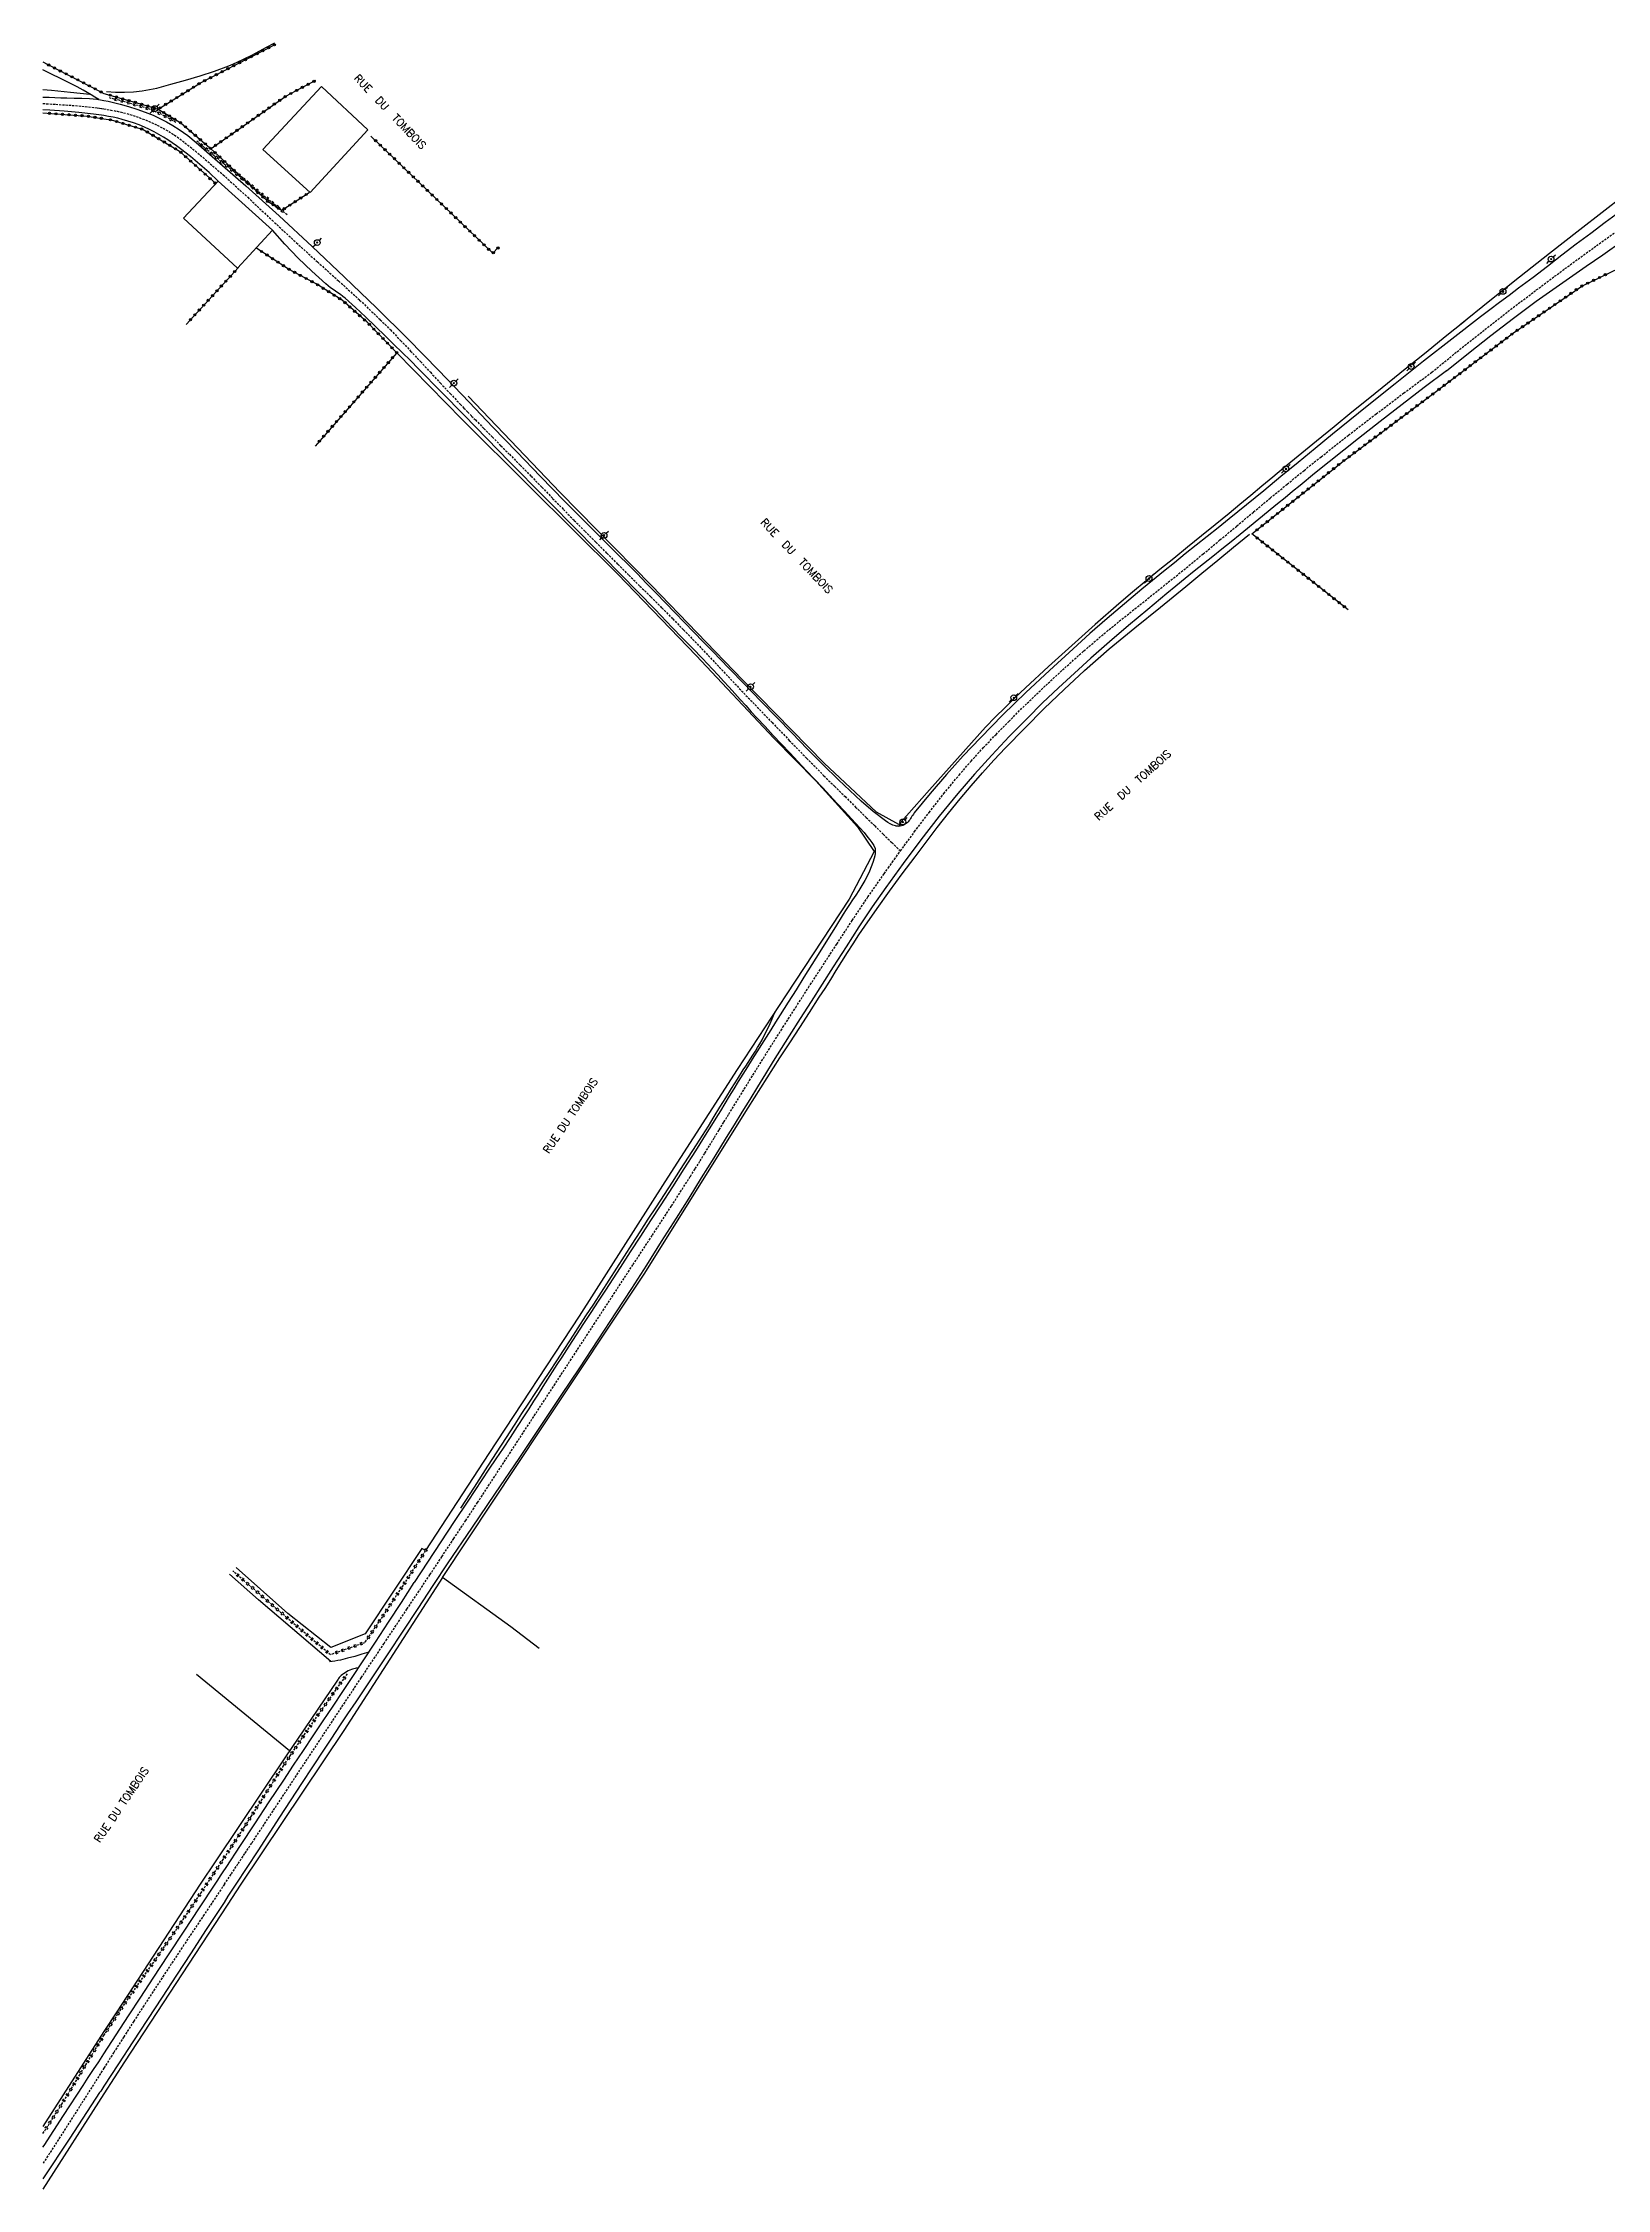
# Model space of a CAD drawing. Header units: millimetres. Extents: x 139000 to 140000, y 142998 to 144000.
# Drawn here: x 139000 to 139359.1, y 143101 to 143593.9 of the extents above; entities that cross this region are included whole.
import ezdxf
from ezdxf.enums import TextEntityAlignment as Align

# ---------------------------------------------------------------- set-up
doc = ezdxf.new("R2010")
doc.units = ezdxf.units.MM
doc.linetypes.add('DASHED', pattern=[0.75, 0.5, -0.25])
doc.layers.get('0').update_dxf_attribs({"linetype": 'CONTINUOUS'})
for name, color, linetype in [('W0001', 6, 'DASHED'), ('W0008', 7, 'CONTINUOUS'), ('W0071', 7, 'CONTINUOUS'), ('W0104', 1, 'CONTINUOUS'), ('W0211', 2, 'CONTINUOUS'), ('W0220', 5, 'DASHED'), ('W0322', 7, 'CONTINUOUS'), ('W0323', 7, 'CONTINUOUS'), ('W0330', 7, 'CONTINUOUS'), ('W0473', 7, 'CONTINUOUS'), ('W0989', 7, 'CONTINUOUS')]:
    doc.layers.add(name, color=color, linetype=linetype)
doc.styles.get("Standard").update_dxf_attribs({"font": 'romans.shx', "width": 0.85})

# ---------------------------------------------------------------- blocks, each defined once
blk = doc.blocks.new('T473')
for p, q in [((-0.166667, 0.166667), (0.166667, -0.166667)), ((-0.166667, -0.166667), (0.166667, 0.166667)), ((0.500001, 0.500001), (1.000002, 1.000002)), ((-1.000002, -1.000002), (-0.500001, -0.500001))]:
    blk.add_line(p, q)
blk.add_ellipse((0, 0), major_axis=(0.471405, 0.471405), ratio=1, start_param=5.4977871438, end_param=11.780972451)
blk = doc.blocks.new('t323o')
at = {"color": 0, "linetype": 'Continuous'}
for radius in [0.25, 0.15]:
    blk.add_circle((0, 0), radius, dxfattribs=at)
blk = doc.blocks.new('t220o')
at = {"color": 0, "linetype": 'Continuous'}
for p, q in [((-0.25, 0.25), (0.25, 0.25)), ((-0.25, -0.25), (0.25, -0.25))]:
    blk.add_line(p, q, dxfattribs=at)
blk = doc.blocks.new('t322o')
at = {"color": 0, "linetype": 'Continuous'}
for radius in [0.25, 0.15]:
    blk.add_circle((0, 0), radius, dxfattribs=at)

msp = doc.modelspace()

# ---------------------------------------------------------------- linework, layer by layer
at = {"layer": 'W0001'}
for points in [[(139000, 143580), (139000.81, 143579.96), (139002.96, 143579.82), (139005.21, 143579.67), (139007.46, 143579.52), (139009.71, 143579.33), (139011.95, 143579.06), (139012.46, 143578.99), (139012.98, 143578.91), (139013.49, 143578.84), (139014, 143578.76)], [(139014, 143578.76), (139015.51, 143578.51), (139017.02, 143578.23), (139018.51, 143577.89), (139019.99, 143577.48), (139022.12, 143576.77), (139024.22, 143575.96), (139026.26, 143575.03), (139028.25, 143573.97), (139030.18, 143572.77), (139032.02, 143571.45), (139033.79, 143570.04), (139035.55, 143568.62), (139041.37, 143563.64), (139047.02, 143558.46), (139052.6, 143553.21), (139058.21, 143548), (139063.04, 143543.62), (139067.9, 143539.26), (139072.72, 143534.86), (139077.44, 143530.35), (139079.8, 143527.99), (139082.13, 143525.59), (139084.42, 143523.16), (139086.7, 143520.72), (139088.97, 143518.27), (139091.24, 143515.82), (139093.52, 143513.38), (139095.82, 143510.95), (139096.68, 143510.05), (139097.55, 143509.14), (139098.43, 143508.23), (139099.3, 143507.33), (139101.26, 143505.36), (139103.21, 143503.39), (139105.16, 143501.41), (139107.11, 143499.43), (139109.6, 143496.91), (139112.08, 143494.38), (139114.55, 143491.85), (139117.03, 143489.32), (139119.51, 143486.79), (139121.99, 143484.26), (139124.47, 143481.74), (139126.96, 143479.22), (139129.48, 143476.7), (139132, 143474.18), (139134.53, 143471.68), (139137.06, 143469.17), (139139.59, 143466.67), (139142.11, 143464.16), (139144.62, 143461.63), (139147.11, 143459.09), (139149.18, 143456.97), (139151.23, 143454.83), (139153.27, 143452.68), (139155.31, 143450.53), (139157.35, 143448.37), (139159.38, 143446.22), (139161.43, 143444.07), (139163.48, 143441.93), (139167.42, 143437.83), (139171.38, 143433.73), (139175.35, 143429.65), (139179.34, 143425.6), (139181.75, 143423.19), (139184.18, 143420.8), (139186.61, 143418.42), (139189.04, 143416.03), (139191, 143414.1), (139192.96, 143412.18), (139194.93, 143410.25), (139196.9, 143408.33)], [(139196.9, 143408.33), (139200.16, 143412.77), (139203.48, 143417.17), (139206.87, 143421.51), (139210.37, 143425.77), (139213.11, 143428.95), (139215.94, 143432.06), (139218.84, 143435.1), (139221.78, 143438.1), (139225.98, 143442.26), (139230.26, 143446.35), (139234.61, 143450.36), (139239.03, 143454.3), (139241.9, 143456.76), (139244.81, 143459.19), (139247.75, 143461.57), (139250.71, 143463.94), (139253.67, 143466.29), (139256.64, 143468.64), (139259.6, 143471), (139262.54, 143473.38), (139266.41, 143476.56), (139270.27, 143479.76), (139274.12, 143482.97), (139277.97, 143486.19), (139281.82, 143489.39), (139285.69, 143492.58), (139289.58, 143495.74), (139293.49, 143498.88), (139299.78, 143503.82), (139306.12, 143508.7), (139312.5, 143513.52), (139318.92, 143518.29), (139324.69, 143523), (139330.51, 143527.64), (139336.38, 143532.22), (139342.3, 143536.73), (139349.48, 143542.08), (139356.71, 143547.36), (139364.01, 143552.54)], [(139041.67, 143171), (139043.26, 143173.38), (139044.85, 143175.76), (139046.43, 143178.15), (139048.01, 143180.53), (139050.49, 143184.28), (139052.97, 143188.03), (139055.45, 143191.78), (139057.92, 143195.53), (139060.4, 143199.28), (139062.88, 143203.02), (139065.35, 143206.77), (139067.84, 143210.52), (139073.08, 143218.42), (139078.34, 143226.31), (139083.59, 143234.2), (139088.86, 143242.09), (139091.6, 143246.23), (139094.34, 143250.38), (139097.07, 143254.52), (139099.8, 143258.67), (139103.06, 143263.65), (139106.31, 143268.63), (139109.56, 143273.61), (139112.82, 143278.6), (139117.39, 143285.59), (139121.96, 143292.59), (139126.53, 143299.59), (139131.1, 143306.59), (139135.51, 143313.33), (139139.93, 143320.06), (139144.33, 143326.8), (139148.67, 143333.59), (139149.79, 143335.36), (139150.9, 143337.15), (139152, 143338.93), (139153.1, 143340.72), (139154.19, 143342.52), (139155.29, 143344.31), (139156.38, 143346.1), (139157.49, 143347.89), (139159.86, 143351.73), (139162.24, 143355.58), (139164.62, 143359.42), (139167.02, 143363.25), (139169.93, 143367.83), (139172.85, 143372.41), (139175.78, 143376.97), (139178.74, 143381.52), (139182.29, 143386.95), (139185.83, 143392.38), (139189.44, 143397.77), (139193.14, 143403.09), (139194.08, 143404.4), (139195.02, 143405.71), (139195.96, 143407.02), (139196.9, 143408.33)], [(139041.67, 143171), (139037.02, 143164.04), (139032.37, 143157.07), (139027.75, 143150.1), (139023.16, 143143.09), (139020.85, 143139.53), (139018.56, 143135.95), (139016.27, 143132.36), (139014, 143128.77)], [(139014, 143128.77), (139011.2, 143124.34), (139008.4, 143119.92), (139005.58, 143115.5), (139002.75, 143111.1), (139000, 143106.87)]]:
    msp.add_lwpolyline(points, dxfattribs=at)
at = {"layer": 'W0008'}
for points in [[(139322.28, 143518.61), (139327.35, 143522.7), (139332.48, 143526.73), (139337.67, 143530.7), (139342.89, 143534.6), (139346.67, 143537.32), (139350.49, 143539.98), (139354.33, 143542.61), (139358.17, 143545.26), (139362.7, 143548.43), (139367.22, 143551.61), (139371.77, 143554.76), (139376.37, 143557.83), (139380.97, 143560.76), (139385.61, 143563.63), (139390.29, 143566.43), (139395.01, 143569.17), (139401.63, 143572.91), (139408.3, 143576.57), (139415.01, 143580.14), (139421.77, 143583.62)], [(139408.43, 143584.34), (139402.61, 143580.9), (139396.8, 143577.42), (139391.03, 143573.9), (139385.28, 143570.33), (139380.28, 143567.2), (139375.3, 143564.05), (139370.36, 143560.84), (139365.48, 143557.53), (139362.08, 143555.13), (139358.72, 143552.67), (139355.39, 143550.18), (139352.07, 143547.67), (139348.77, 143545.14), (139345.47, 143542.6), (139342.16, 143540.08), (139338.84, 143537.58), (139336.64, 143535.93), (139334.45, 143534.29), (139332.25, 143532.64), (139330.05, 143531)], [(139000, 143581.49), (139000.05, 143581.48), (139001.4, 143581.44), (139002.75, 143581.39), (139004.1, 143581.34), (139005.45, 143581.28), (139007.18, 143581.23), (139008.92, 143581.21), (139010.66, 143581.14), (139012.39, 143580.98), (139012.79, 143580.93), (139013.2, 143580.87), (139013.6, 143580.8), (139014, 143580.73)], [(139014, 143577.23), (139013.41, 143577.32), (139012.81, 143577.41), (139012.21, 143577.5), (139011.62, 143577.58), (139008.27, 143577.97), (139004.91, 143578.27), (139001.55, 143578.5), (139000, 143578.59)], [(139014, 143580.73), (139014.95, 143580.54), (139015.89, 143580.32), (139016.83, 143580.08), (139017.77, 143579.83), (139019.68, 143579.29), (139021.58, 143578.7), (139023.47, 143578.05), (139025.32, 143577.3), (139026.86, 143576.59), (139028.37, 143575.81), (139029.85, 143574.97), (139031.28, 143574.05), (139033.27, 143572.62), (139035.18, 143571.08), (139037.04, 143569.48), (139038.88, 143567.87), (139046.62, 143561.09), (139054.26, 143554.19), (139061.81, 143547.2), (139069.27, 143540.12), (139076.56, 143533.06), (139083.75, 143525.93), (139090.87, 143518.71), (139097.9, 143511.4)], [(139040.22, 143562.2), (139038.16, 143564.14), (139036.03, 143566.03), (139033.85, 143567.85), (139031.62, 143569.6), (139030.66, 143570.31), (139029.67, 143570.99), (139028.67, 143571.65), (139027.65, 143572.27), (139026.6, 143572.89), (139025.54, 143573.48), (139024.45, 143574.04), (139023.35, 143574.56), (139022.09, 143575.08), (139020.81, 143575.55), (139019.52, 143575.97), (139018.21, 143576.35), (139017.17, 143576.61), (139016.12, 143576.84), (139015.06, 143577.04), (139014, 143577.23)], [(139086.27, 143519.09), (139084.37, 143520.96), (139082.46, 143522.83), (139080.55, 143524.69), (139078.63, 143526.54), (139076.36, 143528.76), (139074.09, 143530.99), (139071.78, 143533.18), (139069.4, 143535.28), (139068.86, 143535.71), (139068.31, 143536.12), (139067.74, 143536.52), (139067.18, 143536.91), (139066.61, 143537.3), (139066.05, 143537.7), (139065.5, 143538.12), (139064.97, 143538.56), (139061.72, 143541.48), (139058.59, 143544.52), (139055.57, 143547.68), (139052.68, 143550.95)], [(139330.05, 143531), (139323.52, 143525.91), (139317.01, 143520.79), (139310.52, 143515.65), (139304.05, 143510.48), (139300.07, 143507.27), (139296.11, 143504.04), (139292.15, 143500.8), (139288.2, 143497.55), (139284.25, 143494.3), (139280.3, 143491.05), (139276.34, 143487.81), (139272.37, 143484.58), (139269.87, 143482.56), (139267.35, 143480.55), (139264.83, 143478.54), (139262.31, 143476.54), (139259.79, 143474.53), (139257.28, 143472.52), (139254.79, 143470.48), (139252.3, 143468.43), (139248.31, 143465.08), (139244.34, 143461.7), (139240.41, 143458.27), (139236.52, 143454.79), (139231.09, 143449.79), (139225.72, 143444.74), (139220.42, 143439.6), (139215.25, 143434.33), (139211.31, 143430.14), (139207.45, 143425.88), (139203.69, 143421.53), (139200.07, 143417.06), (139199.88, 143416.81), (139199.71, 143416.55), (139199.55, 143416.29), (139199.38, 143416.02), (139199.22, 143415.76), (139199.04, 143415.5), (139198.85, 143415.25), (139198.65, 143415.02), (139198.45, 143414.81), (139198.24, 143414.62), (139198.01, 143414.45), (139197.76, 143414.31), (139197.46, 143414.19), (139197.15, 143414.1), (139196.83, 143414.04), (139196.5, 143414.01), (139196.32, 143414), (139196.13, 143414), (139195.94, 143414.03), (139195.76, 143414.07), (139195.15, 143414.28), (139194.57, 143414.56), (139194.02, 143414.89), (139193.48, 143415.23), (139190.6, 143417.38), (139187.88, 143419.74), (139185.27, 143422.19), (139182.67, 143424.65), (139179.05, 143428.16), (139175.51, 143431.76), (139172.02, 143435.39), (139168.5, 143439), (139164.82, 143442.77), (139161.14, 143446.55), (139157.46, 143450.33), (139153.79, 143454.11), (139151.61, 143456.34), (139149.45, 143458.59), (139147.28, 143460.83), (139145.12, 143463.07), (139142.95, 143465.32), (139140.78, 143467.56), (139138.6, 143469.79), (139136.42, 143472.02), (139134.35, 143474.11), (139132.27, 143476.19), (139130.18, 143478.27), (139128.09, 143480.34), (139126.01, 143482.42), (139123.92, 143484.5), (139121.84, 143486.58), (139119.78, 143488.68), (139114.27, 143494.32), (139108.79, 143499.99), (139103.33, 143505.69), (139097.9, 143511.4)], [(139086.27, 143519.09), (139091.48, 143513.73), (139096.69, 143508.39), (139101.92, 143503.05), (139107.15, 143497.71), (139109.83, 143494.99), (139112.52, 143492.27), (139115.21, 143489.55), (139117.9, 143486.83), (139120.59, 143484.11), (139123.28, 143481.39), (139125.97, 143478.67), (139128.65, 143475.94), (139132.62, 143471.89), (139136.58, 143467.83), (139140.54, 143463.76), (139144.49, 143459.69), (139146.81, 143457.3), (139149.13, 143454.92), (139151.44, 143452.52), (139153.73, 143450.11), (139155.02, 143448.72), (139156.3, 143447.33), (139157.57, 143445.93), (139158.84, 143444.52), (139160.11, 143443.12), (139161.37, 143441.71), (139162.65, 143440.31), (139163.93, 143438.92), (139165.81, 143436.9), (139167.69, 143434.88), (139169.58, 143432.86), (139171.48, 143430.85), (139173.37, 143428.84), (139175.27, 143426.83), (139177.16, 143424.82), (139179.05, 143422.81), (139180.71, 143421.03), (139182.38, 143419.26), (139184.04, 143417.48), (139185.68, 143415.69), (139186.64, 143414.65), (139187.6, 143413.61), (139188.54, 143412.54), (139189.42, 143411.43), (139189.89, 143410.85), (139190.36, 143410.26), (139190.79, 143409.61), (139191.06, 143408.88), (139191.13, 143408.33), (139191.09, 143407.77), (139190.99, 143407.24), (139190.86, 143406.71), (139190.58, 143405.67), (139190.21, 143404.65), (139189.79, 143403.66), (139189.32, 143402.69), (139188.71, 143401.53), (139188.05, 143400.39), (139187.36, 143399.28), (139186.65, 143398.18), (139185.92, 143397.09), (139185.19, 143396.01), (139184.47, 143394.91), (139183.77, 143393.81), (139181.96, 143390.92), (139180.15, 143388.03), (139178.35, 143385.13), (139176.54, 143382.24), (139174.73, 143379.35), (139172.92, 143376.46), (139171.11, 143373.57), (139169.3, 143370.68), (139168.23, 143368.97), (139167.15, 143367.27), (139166.07, 143365.57), (139164.99, 143363.87), (139163.91, 143362.17), (139162.83, 143360.47), (139161.76, 143358.76), (139160.69, 143357.06), (139159.66, 143355.38), (139158.63, 143353.71), (139157.6, 143352.03), (139156.58, 143350.35), (139155.56, 143348.67), (139154.53, 143346.99), (139153.5, 143345.31), (139152.46, 143343.64), (139149.83, 143339.48), (139147.18, 143335.33), (139144.52, 143331.19), (139141.85, 143327.05), (139139.53, 143323.44), (139137.2, 143319.83), (139134.87, 143316.23), (139132.54, 143312.63), (139130.86, 143310.05), (139129.18, 143307.48), (139127.5, 143304.9), (139125.82, 143302.33), (139124.14, 143299.76), (139122.46, 143297.19), (139120.78, 143294.61), (139119.11, 143292.03), (139118.03, 143290.35), (139116.95, 143288.67), (139115.87, 143286.98), (139114.8, 143285.29), (139113.72, 143283.6), (139112.64, 143281.92), (139111.56, 143280.23), (139110.47, 143278.55), (139108.87, 143276.1), (139107.26, 143273.64), (139105.64, 143271.19), (139104.02, 143268.74), (139102.39, 143266.3), (139100.77, 143263.85), (139099.15, 143261.4), (139097.53, 143258.95), (139094.46, 143254.29), (139091.39, 143249.62), (139088.32, 143244.95), (139085.26, 143240.28)], [(139322.28, 143518.61), (139317.19, 143514.76), (139312.13, 143510.88), (139307.08, 143506.97), (139302.06, 143503.04), (139298.69, 143500.38), (139295.33, 143497.69), (139291.99, 143494.99), (139288.65, 143492.29), (139286.92, 143490.88), (139285.2, 143489.47), (139283.49, 143488.06), (139281.77, 143486.65), (139280.06, 143485.23), (139278.34, 143483.82), (139276.62, 143482.41), (139274.9, 143481), (139272.8, 143479.31), (139270.7, 143477.62), (139268.59, 143475.94), (139266.47, 143474.26), (139264.36, 143472.57), (139262.26, 143470.88), (139260.16, 143469.18), (139258.08, 143467.47), (139253.67, 143463.8), (139249.28, 143460.11), (139244.93, 143456.37), (139240.63, 143452.58), (139236.9, 143449.2), (139233.2, 143445.79), (139229.55, 143442.32), (139225.97, 143438.78), (139221.88, 143434.59), (139217.85, 143430.33), (139213.91, 143425.99), (139210.08, 143421.56), (139205.77, 143416.29), (139201.59, 143410.92), (139197.51, 143405.47), (139193.52, 143399.96), (139190.4, 143395.46), (139187.38, 143390.89), (139184.4, 143386.29), (139181.43, 143381.69), (139178.89, 143377.75), (139176.36, 143373.79), (139173.85, 143369.82), (139171.35, 143365.85), (139169.53, 143362.94), (139167.71, 143360.03), (139165.91, 143357.11), (139164.1, 143354.19), (139162.3, 143351.27), (139160.5, 143348.35), (139158.7, 143345.43), (139156.89, 143342.52), (139154.02, 143337.88), (139151.16, 143333.24), (139148.29, 143328.6), (139145.39, 143323.98), (139141.99, 143318.59), (139138.57, 143313.21), (139135.12, 143307.84), (139131.65, 143302.48), (139127.44, 143296.05), (139123.19, 143289.64), (139118.92, 143283.24), (139114.64, 143276.85), (139109.25, 143268.82), (139103.84, 143260.81), (139098.41, 143252.81), (139092.96, 143244.82)], [(139092.96, 143244.82), (139089.53, 143239.59), (139086.1, 143234.35), (139082.65, 143229.13), (139079.2, 143223.91), (139077.36, 143221.14), (139075.51, 143218.38), (139073.67, 143215.62), (139071.81, 143212.86), (139069.96, 143210.11), (139068.12, 143207.35), (139066.27, 143204.58), (139064.44, 143201.82), (139059.38, 143194.13), (139054.34, 143186.42), (139049.32, 143178.71), (139044.3, 143171)], [(139039.51, 143171), (139040.15, 143171.96), (139040.78, 143172.92), (139041.41, 143173.88), (139042.04, 143174.84), (139045.35, 143179.87), (139048.66, 143184.89), (139051.97, 143189.91), (139055.29, 143194.93), (139057.55, 143198.33), (139059.81, 143201.72), (139062.08, 143205.11), (139064.35, 143208.5), (139066.62, 143211.89), (139068.89, 143215.28), (139071.14, 143218.68), (139073.39, 143222.08), (139076.38, 143226.62), (139079.35, 143231.16), (139082.31, 143235.72), (139085.26, 143240.28)], [(139044.3, 143171), (139043.39, 143169.61), (139042.49, 143168.23), (139041.58, 143166.84), (139040.68, 143165.45), (139037.34, 143160.35), (139034.01, 143155.25), (139030.68, 143150.14), (139027.35, 143145.04), (139024.01, 143139.93), (139020.68, 143134.83), (139017.34, 143129.73), (139014, 143124.63)], [(139014, 143132.07), (139016.83, 143136.41), (139019.65, 143140.74), (139022.48, 143145.07), (139025.32, 143149.4), (139028.86, 143154.8), (139032.41, 143160.2), (139035.96, 143165.6), (139039.51, 143171)], [(139000, 143110.6), (139000.27, 143111.01), (139004.75, 143117.89), (139009.23, 143124.76), (139010.42, 143126.59), (139011.62, 143128.42), (139012.81, 143130.24), (139014, 143132.07)], [(139014, 143124.63), (139013.76, 143124.26), (139013.51, 143123.89), (139013.27, 143123.51), (139013.02, 143123.14), (139006.16, 143112.69), (139000, 143103.32)]]:
    msp.add_lwpolyline(points, dxfattribs=at)
at = {"layer": 'W0071'}
for points in [[(139012.8, 143580.91), (139011.93, 143581.47), (139011.05, 143582.01), (139010.15, 143582.54), (139009.25, 143583.05), (139007.88, 143583.8), (139006.49, 143584.52), (139005.1, 143585.22), (139003.7, 143585.92), (139002.3, 143586.6), (139000.9, 143587.3), (139000, 143587.75)], [(139074.86, 143224.33), (139073.24, 143223.81), (139071.61, 143223.33), (139069.96, 143222.9), (139068.3, 143222.5), (139067.68, 143222.37), (139067.05, 143222.26), (139066.43, 143222.16), (139065.79, 143222.08)], [(139072.45, 143220.65), (139072.33, 143220.65), (139072.2, 143220.65), (139072.07, 143220.64), (139071.95, 143220.63), (139071.66, 143220.58), (139071.39, 143220.51), (139071.11, 143220.43), (139070.85, 143220.34), (139070.46, 143220.17), (139070.09, 143219.98), (139069.72, 143219.77), (139069.36, 143219.55), (139069.05, 143219.35), (139068.75, 143219.14), (139068.45, 143218.91), (139068.18, 143218.66), (139068.02, 143218.48), (139067.88, 143218.29), (139067.76, 143218.09), (139067.65, 143217.88)]]:
    msp.add_lwpolyline(points, dxfattribs=at)
at = {"layer": 'W0104'}
msp.add_lwpolyline([(139050.49, 143569.41), (139061.35, 143559.56), (139074.6, 143573.93), (139064, 143583.93)], close=True, dxfattribs=at)
for points in [[(139040.22, 143562.2), (139032.31, 143553.68), (139044.67, 143542.16), (139052.68, 143550.95)], [(139052.68, 143550.95), (139040.22, 143562.2)]]:
    msp.add_lwpolyline(points, dxfattribs=at)
at = {"layer": 'W0211'}
for points in [[(139014.63, 143582.76), (139016.67, 143582.64), (139018.72, 143582.63), (139020.77, 143582.72), (139022.81, 143582.92), (139024.47, 143583.19), (139026.12, 143583.56), (139027.75, 143583.99), (139029.38, 143584.43), (139032.73, 143585.36), (139036.08, 143586.33), (139039.4, 143587.4), (139042.66, 143588.63), (139044.45, 143589.4), (139046.21, 143590.23), (139047.94, 143591.11), (139049.66, 143592.02), (139051.37, 143592.95), (139053.07, 143593.88), (139053.16, 143593.92)], [(139000, 143583.21), (139001.93, 143583.05), (139006.35, 143582.63), (139010.77, 143582.17)], [(139363.15, 143558.96), (139357.99, 143554.98), (139352.86, 143550.99), (139345.95, 143545.59), (139339.07, 143540.15), (139332.23, 143534.67), (139325.42, 143529.15)], [(139326.39, 143529.94), (139321.98, 143526.39), (139317.58, 143522.84), (139313.17, 143519.29), (139308.77, 143515.73), (139304.68, 143512.41), (139300.58, 143509.1), (139296.5, 143505.78), (139292.42, 143502.45), (139289.9, 143500.38), (139287.39, 143498.31), (139284.88, 143496.24), (139282.38, 143494.16), (139279.87, 143492.08), (139277.37, 143490.01), (139274.86, 143487.93), (139272.35, 143485.86), (139269.19, 143483.27), (139266.01, 143480.69), (139262.83, 143478.12), (139259.66, 143475.54), (139256.48, 143472.96), (139253.32, 143470.36), (139250.18, 143467.74), (139247.07, 143465.09), (139241.62, 143460.35), (139236.22, 143455.55), (139230.88, 143450.68), (139225.59, 143445.76), (139223.26, 143443.55), (139220.95, 143441.3), (139218.67, 143439.04), (139216.41, 143436.75)], [(139169.22, 143360.83), (139171.5, 143364.29), (139173.76, 143367.76), (139176.02, 143371.24), (139178.27, 143374.71), (139179.58, 143376.76), (139180.88, 143378.81), (139182.16, 143380.87), (139183.45, 143382.93), (139184.74, 143384.98), (139186.05, 143387.03), (139187.38, 143389.06), (139188.73, 143391.08), (139191.54, 143395.12), (139194.4, 143399.11), (139197.32, 143403.07), (139200.26, 143407.01), (139202.8, 143410.37), (139205.36, 143413.72), (139207.96, 143417.04), (139210.62, 143420.3), (139213.16, 143423.3), (139215.74, 143426.25), (139218.37, 143429.15), (139221.05, 143432.01), (139225.45, 143436.57), (139229.92, 143441.05), (139234.48, 143445.45), (139239.13, 143449.75), (139244.84, 143454.73), (139250.69, 143459.55), (139256.59, 143464.3), (139262.46, 143469.09), (139266.1, 143472.1), (139269.74, 143475.1), (139273.38, 143478.11), (139277.02, 143481.11)], [(139095.99, 143257.35), (139099.08, 143262.19), (139102.18, 143267.03), (139105.3, 143271.86), (139108.42, 143276.68), (139110, 143279.1), (139111.59, 143281.52), (139113.18, 143283.94), (139114.78, 143286.36), (139116.38, 143288.77), (139117.97, 143291.19), (139119.56, 143293.61), (139121.14, 143296.04), (139122.92, 143298.78), (139124.69, 143301.52), (139126.46, 143304.27), (139128.22, 143307.02), (139129.99, 143309.77), (139131.75, 143312.53), (139133.52, 143315.27), (139135.29, 143318.02), (139137.14, 143320.88), (139138.99, 143323.73), (139140.85, 143326.58), (139142.7, 143329.43), (139144.56, 143332.28), (139146.41, 143335.13), (139148.25, 143337.99), (139150.08, 143340.86), (139151.44, 143343), (139152.79, 143345.15), (139154.13, 143347.3), (139155.46, 143349.45), (139156.8, 143351.6), (139158.13, 143353.76), (139159.47, 143355.91), (139160.81, 143358.06), (139161.36, 143358.91), (139161.91, 143359.76), (139162.47, 143360.61), (139163.03, 143361.46), (139163.58, 143362.31), (139164.11, 143363.17), (139164.63, 143364.05), (139165.13, 143364.93), (139165.95, 143366.52), (139166.73, 143368.14), (139167.45, 143369.78), (139168.11, 143371.44)]]:
    msp.add_lwpolyline(points, dxfattribs=at)
at = {"layer": 'W0220'}
for points in [[(139030.48, 143575.65), (139029.26, 143576.4), (139028, 143577.11), (139026.72, 143577.75), (139025.41, 143578.33), (139024, 143578.87), (139022.55, 143579.32), (139021.1, 143579.73), (139019.65, 143580.14), (139018.56, 143580.45), (139017.47, 143580.74), (139016.38, 143581.01), (139015.28, 143581.28)], [(139056.07, 143554.45), (139053.56, 143556.47), (139051.04, 143558.5), (139048.53, 143560.52), (139046.02, 143562.55), (139043.78, 143564.36), (139041.53, 143566.17), (139039.29, 143567.99), (139037.07, 143569.83), (139036.61, 143570.23), (139036.15, 143570.62), (139035.7, 143571.02), (139035.24, 143571.43)], [(139088.19, 143248.22), (139086.26, 143245.2), (139084.32, 143242.18), (139082.36, 143239.17), (139080.39, 143236.17), (139078.77, 143233.73), (139077.14, 143231.31), (139075.49, 143228.89), (139073.84, 143226.47)], [(139066, 143223.7), (139056.01, 143232.21), (139046.09, 143240.78), (139043.6, 143242.95)], [(139073.84, 143226.47), (139066, 143223.7)], [(139037.62, 143171), (139039.43, 143173.73), (139041.24, 143176.46), (139043.04, 143179.2), (139044.83, 143181.94), (139046.34, 143184.26), (139047.83, 143186.58), (139049.31, 143188.92), (139050.79, 143191.25), (139052.27, 143193.59), (139053.76, 143195.91), (139055.27, 143198.23), (139056.8, 143200.53), (139060.01, 143205.28), (139063.27, 143210), (139066.58, 143214.68), (139069.93, 143219.33)], [(139014, 143136.27), (139014.42, 143136.92), (139014.83, 143137.57), (139015.25, 143138.22), (139015.68, 143138.87), (139017.68, 143141.9), (139019.71, 143144.9), (139021.77, 143147.89), (139023.85, 143150.87), (139025.93, 143153.84), (139028.01, 143156.81), (139030.07, 143159.79), (139032.12, 143162.79), (139033.5, 143164.84), (139034.88, 143166.89), (139036.25, 143168.94), (139037.62, 143171)], [(139000, 143113.76), (139001.26, 143115.68), (139002.92, 143118.24), (139004.33, 143120.48), (139005.72, 143122.73), (139007.1, 143124.98), (139008.47, 143127.25), (139009.84, 143129.51), (139011.21, 143131.77), (139012.6, 143134.02), (139014, 143136.27)]]:
    msp.add_lwpolyline(points, dxfattribs=at)
at = {"layer": 'W0322'}
for points in [[(139319.35, 143513.45), (139337.67, 143527.32), (139353.35, 143538.09), (139361.96, 143542.22), (139368.01, 143543.4), (139372.46, 143542.59), (139378.31, 143538.1), (139382.09, 143531.26)], [(139277.62, 143481.16), (139298.45, 143497.8), (139319.35, 143513.45)]]:
    msp.add_lwpolyline(points, dxfattribs=at)
at = {"layer": 'W0323'}
for points in [[(139014, 143582.32), (139022.11, 143580.02), (139026.46, 143578.73), (139036.18, 143584.75), (139050.17, 143591.96), (139053.46, 143593.65)], [(139000, 143589.56), (139000.97, 143589.04), (139010.8, 143584), (139013.97, 143582.33), (139014, 143582.32)], [(139038.4, 143569.54), (139055.79, 143581.71), (139062.67, 143585.34)], [(139000, 143577.85), (139010.06, 143577.12), (139014, 143576.5)], [(139026.46, 143578.73), (139031.63, 143575.58), (139038.31, 143569.84), (139051.45, 143557.63), (139054.86, 143555.47), (139061.12, 143559.54)], [(139014, 143576.5), (139015.64, 143576.24), (139022.98, 143574.05), (139031.33, 143569.08), (139039.67, 143561.6)], [(139104.56, 143546.91), (139103.28, 143545.61), (139075.31, 143572.52)], [(139081.27, 143522.75), (139074.46, 143529.75), (139068.67, 143534.84), (139062.74, 143538.58), (139056.42, 143541.98), (139048.92, 143546.83)], [(139032.85, 143529.27), (139044.87, 143542.33)], [(139081.27, 143522.75), (139062.48, 143501.33)], [(139299.68, 143463.74), (139277.62, 143481.16)]]:
    msp.add_lwpolyline(points, dxfattribs=at)
at = {"layer": 'W0330'}
for points in [[(139111.66, 143492.11), (139096.29, 143507.45), (139081.27, 143522.75)], [(139196.49, 143414.38), (139191.38, 143417.27), (139179.41, 143428.51), (139160.7, 143447.58), (139139.7, 143469.28), (139118.73, 143490.67), (139097.67, 143512.77)], [(139111.66, 143492.11), (139131.97, 143471.93), (139149.99, 143453.21), (139167.86, 143434.27), (139177.44, 143424.47), (139187.02, 143413.84), (139190.85, 143408.22)], [(139216.41, 143436.75), (139203.54, 143422.38), (139196.49, 143414.38)], [(139190.85, 143408.22), (139185.09, 143397.28), (139170.63, 143375.3), (139159.43, 143358.17), (139142.8, 143332.35), (139123.16, 143301.48), (139102.36, 143269.95), (139087.81, 143247.64)], [(139113.91, 143225.15), (139107.47, 143230.1), (139091.76, 143241.49), (139114.56, 143275.8), (139138.06, 143311.09), (139161.91, 143349.32), (139169.22, 143360.83)], [(139087.81, 143247.64), (139087.03, 143248.12), (139073.99, 143228.48), (139066.1, 143225.35), (139056.25, 143233.22), (139044.35, 143243.73)], [(139066.13, 143222.14), (139049.47, 143236.3), (139042.87, 143242.2)], [(139091.76, 143241.49), (139069.08, 143206.35), (139045.47, 143171)], [(139056.61, 143201.67), (139035.25, 143219.19)], [(139067.65, 143217.88), (139055.51, 143200.06), (139039.67, 143176.41), (139036.13, 143171)], [(139045.47, 143171), (139042.28, 143166.23), (139018.72, 143130.23), (139014, 143122.85)], [(139036.13, 143171), (139016.93, 143141.72), (139014, 143137.16)], [(139014, 143137.16), (139000, 143115.34)], [(139014, 143122.85), (139000, 143100.98)]]:
    msp.add_lwpolyline(points, dxfattribs=at)

# ---------------------------------------------------------------- block references
at = {"layer": 'W0220'}
for p, rotation in [((139016.74, 143580.92), 165.765917705202), ((139018.19, 143580.55), 165.0532147860221), ((139019.64, 143580.14), 164.3405127655582), ((139021.08, 143579.74), 164.270589223339), ((139022.52, 143579.33), 164.1837515655064), ((139023.96, 143578.88), 162.5151569213237), ((139025.36, 143578.35), 159.2721613103229), ((139026.73, 143577.74), 153.3988300822522), ((139028.07, 143577.07), 150.7817064972037), ((139029.38, 143576.33), 148.1645790907112), ((139036.37, 143570.44), 139.1534838536553), ((139037.51, 143569.47), 140.2685080235586), ((139038.67, 143568.51), 140.2685080235586), ((139039.82, 143567.55), 140.8926686261141), ((139040.99, 143566.61), 140.8926686261141), ((139042.16, 143565.67), 141.1729543730392), ((139043.32, 143564.73), 141.1729543730392), ((139044.49, 143563.78), 141.1093064171349), ((139045.66, 143562.84), 141.1093064171349), ((139046.83, 143561.9), 141.042578180289), ((139047.99, 143560.96), 141.042578180289), ((139049.16, 143560.01), 141.1152726610908), ((139050.33, 143559.07), 141.1152726610908), ((139051.49, 143558.13), 141.1879663640211), ((139052.66, 143557.19), 141.1879663640211), ((139053.83, 143556.25), 141.2606592906931), ((139055, 143555.31), 141.2606592906931), ((139087.89, 143247.75), 237.4898151025045), ((139084.65, 143242.7), 237.215276842157), ((139085.46, 143243.96), 237.215276842157), ((139086.28, 143245.22), 237.4898151025045), ((139087.08, 143246.49), 237.4898151025045), ((139044.73, 143241.97), 138.7903560758353), ((139045.86, 143240.98), 138.7903560758353), ((139047, 143240), 139.1835085945411), ((139048.13, 143239.02), 139.1835085945411), ((139049.27, 143238.04), 139.1835085945411), ((139081.37, 143237.68), 236.6661967416527), ((139082.2, 143238.93), 236.6661967416527), ((139083.02, 143240.18), 236.9407373878765), ((139083.84, 143241.44), 236.9407373878765), ((139050.4, 143237.06), 139.1835085945411), ((139051.54, 143236.07), 139.1835085945411), ((139052.67, 143235.09), 139.1835085945411), ((139053.81, 143234.11), 139.1835085945411), ((139054.94, 143233.13), 139.1835085945411), ((139078.06, 143232.68), 236.1171085721806), ((139078.89, 143233.92), 236.3916533715591), ((139079.72, 143235.17), 236.3916533715591), ((139080.55, 143236.42), 236.6661967416527), ((139056.08, 143232.15), 139.5766655989513), ((139057.22, 143231.18), 139.5766655989513), ((139058.36, 143230.21), 139.5766655989513), ((139059.5, 143229.24), 139.5766655989513), ((139060.65, 143228.26), 139.5766655989513), ((139061.79, 143227.29), 139.5766655989513), ((139074.69, 143227.71), 235.5680247650502), ((139075.54, 143228.95), 235.8425657031435), ((139076.38, 143230.19), 235.8425657031435), ((139077.22, 143231.43), 236.1171085721806), ((139062.93, 143226.32), 139.5766655989513), ((139064.07, 143225.34), 139.5766655989513), ((139065.21, 143224.37), 139.5766655989513), ((139067.41, 143224.2), 199.4434734461004), ((139068.82, 143224.7), 199.4434734461004), ((139070.24, 143225.2), 199.4434734461004), ((139071.65, 143225.7), 199.4434734461004), ((139073.07, 143226.2), 199.4434734461004), ((139069.26, 143218.4), 54.24561777787682), ((139065.76, 143213.53), 54.79124385212607), ((139066.63, 143214.75), 54.24561777787682), ((139067.51, 143215.97), 54.24561777787682), ((139068.38, 143217.19), 54.24561777787682), ((139062.32, 143208.61), 55.33686924483361), ((139063.17, 143209.85), 55.33686924483361), ((139064.03, 143211.07), 54.79124385212607), ((139064.9, 143212.3), 54.79124385212607), ((139058.92, 143203.67), 55.8824939568249), ((139059.76, 143204.91), 55.8824939568249), ((139060.61, 143206.15), 55.33686924483361), ((139061.46, 143207.38), 55.33686924483361), ((139055.57, 143198.69), 56.44100498250295), ((139056.4, 143199.94), 56.44100498250295), ((139057.24, 143201.18), 55.8824939568249), ((139058.08, 143202.43), 55.8824939568249), ((139052.31, 143193.65), 57.33580027474262), ((139053.12, 143194.92), 57.33580027474262), ((139053.93, 143196.18), 56.95622164462657), ((139054.75, 143197.43), 56.95622164462657), ((139049.1, 143188.59), 57.58840102602894), ((139049.9, 143189.85), 57.66393377628539), ((139050.7, 143191.12), 57.66393377628539), ((139051.51, 143192.39), 57.57972847140906), ((139045.87, 143183.53), 57.03026966571476), ((139046.68, 143184.79), 57.37717735390461), ((139047.49, 143186.05), 57.37717735390461), ((139048.29, 143187.32), 57.58840102602894), ((139042.58, 143178.51), 56.65919323638859), ((139043.41, 143179.76), 56.7725023789302), ((139044.23, 143181.02), 56.7725023789302), ((139045.05, 143182.27), 57.03026966571476), ((139039.28, 143173.5), 56.4261733678573), ((139040.11, 143174.75), 56.5437502325419), ((139040.93, 143176), 56.5437502325419), ((139041.76, 143177.25), 56.65919323638859), ((139035.95, 143168.5), 56.21112303344898), ((139036.78, 143169.75), 56.31495354333219), ((139037.62, 143170.99), 56.31495354333219), ((139038.45, 143172.25), 56.4261733678573), ((139032.61, 143163.52), 56.00453681378042), ((139033.45, 143164.76), 56.00453681378042), ((139034.28, 143166.01), 56.10765079003739), ((139035.12, 143167.25), 56.21112303344898), ((139029.22, 143158.56), 55.30647933689594), ((139030.08, 143159.8), 55.71517822528112), ((139030.92, 143161.04), 55.71517822528112), ((139031.77, 143162.28), 55.71517822528112), ((139025.79, 143153.64), 54.97473792925368), ((139026.65, 143154.87), 55.0596620774135), ((139027.51, 143156.1), 55.0596620774135), ((139028.37, 143157.33), 55.30647933689594), ((139022.35, 143148.72), 55.09037056118382), ((139023.21, 143149.95), 55.09037056118382), ((139024.07, 143151.18), 54.97473792925368), ((139024.93, 143152.41), 54.97473792925368), ((139018.95, 143143.78), 55.884496880706), ((139019.79, 143145.02), 55.40652870129922), ((139020.65, 143146.26), 55.40652870129922), ((139021.5, 143147.49), 55.40652870129922), ((139015.62, 143138.79), 56.9674163913082), ((139016.45, 143140.04), 56.52425288498346), ((139017.28, 143141.29), 56.52425288498346), ((139018.11, 143142.54), 55.884496880706), ((139012.67, 143134.14), 57.95671227135716), ((139013.47, 143135.41), 57.95671227135716), ((139014.81, 143137.53), 57.35848027985082), ((139009.54, 143129.02), 58.86754512706094), ((139010.32, 143130.3), 58.71979059277951), ((139011.1, 143131.58), 58.71979059277951), ((139011.88, 143132.86), 58.41617527657097), ((139006.43, 143123.89), 58.59336951331531), ((139007.21, 143125.17), 58.82540130710697), ((139007.99, 143126.45), 58.82540130710697), ((139008.77, 143127.74), 58.86754512706094), ((139004.07, 143120.06), 57.66182317112854), ((139004.86, 143121.33), 58.20550456199292), ((139005.65, 143122.61), 58.20550456199292), ((139000.82, 143115.01), 56.75863605571491), ((139001.64, 143116.27), 57.14548405555163), ((139002.45, 143117.53), 57.14548405555163), ((139003.26, 143118.79), 57.66182317112854)]:
    msp.add_blockref('t220o', p, dxfattribs=dict(at, rotation=rotation))
at = {"layer": 'W0322'}
for p, rotation in [((139353.35, 143538.09), 34.48247473136383), ((139354.7, 143538.74), 25.6494492805857), ((139356.05, 143539.39), 25.6494492805857), ((139357.4, 143540.04), 25.6494492805857), ((139358.76, 143540.68), 25.6494492805857), ((139345.93, 143532.99), 34.48247473136383), ((139347.17, 143533.84), 34.48247473136383), ((139348.4, 143534.69), 34.48247473136383), ((139349.64, 143535.54), 34.48247473136383), ((139350.88, 143536.39), 34.48247473136383), ((139352.11, 143537.24), 34.48247473136383), ((139339.75, 143528.74), 34.48247473136383), ((139340.98, 143529.59), 34.48247473136383), ((139342.22, 143530.44), 34.48247473136383), ((139343.46, 143531.29), 34.48247473136383), ((139344.69, 143532.14), 34.48247473136383), ((139332.5, 143523.41), 37.12975989639996), ((139333.7, 143524.31), 37.12975989639996), ((139334.9, 143525.22), 37.12975989639996), ((139336.09, 143526.12), 37.12975989639996), ((139337.29, 143527.03), 37.12975989639996), ((139338.51, 143527.9), 34.48247473136383), ((139326.52, 143518.88), 37.12975989639996), ((139327.72, 143519.79), 37.12975989639996), ((139328.92, 143520.69), 37.12975989639996), ((139330.11, 143521.6), 37.12975989639996), ((139331.31, 143522.5), 37.12975989639996), ((139319.14, 143513.29), 36.81458522935485), ((139320.54, 143514.35), 37.12975989639996), ((139321.74, 143515.26), 37.12975989639996), ((139322.94, 143516.16), 37.12975989639996), ((139324.13, 143517.07), 37.12975989639996), ((139325.33, 143517.97), 37.12975989639996), ((139313.13, 143508.79), 36.81458522935485), ((139314.33, 143509.69), 36.81458522935485), ((139315.53, 143510.59), 36.81458522935485), ((139316.73, 143511.49), 36.81458522935485), ((139317.93, 143512.39), 36.81458522935485), ((139305.93, 143503.4), 36.81458522935485), ((139307.13, 143504.3), 36.81458522935485), ((139308.33, 143505.2), 36.81458522935485), ((139309.53, 143506.1), 36.81458522935485), ((139310.73, 143507), 36.81458522935485), ((139311.93, 143507.89), 36.81458522935485), ((139299.92, 143498.91), 36.81458522935485), ((139301.12, 143499.8), 36.81458522935485), ((139302.32, 143500.7), 36.81458522935485), ((139303.52, 143501.6), 36.81458522935485), ((139304.73, 143502.5), 36.81458522935485), ((139294.03, 143494.27), 38.618528881192), ((139295.2, 143495.21), 38.618528881192), ((139296.37, 143496.14), 38.618528881192), ((139297.54, 143497.08), 38.618528881192), ((139298.72, 143498.01), 36.81458522935485), ((139286.99, 143488.65), 38.618528881192), ((139288.17, 143489.59), 38.618528881192), ((139289.34, 143490.53), 38.618528881192), ((139290.51, 143491.46), 38.618528881192), ((139291.68, 143492.4), 38.618528881192), ((139292.85, 143493.33), 38.618528881192), ((139281.13, 143483.97), 38.618528881192), ((139282.31, 143484.91), 38.618528881192), ((139283.48, 143485.84), 38.618528881192), ((139284.65, 143486.78), 38.618528881192), ((139285.82, 143487.72), 38.618528881192), ((139278.79, 143482.1), 38.618528881192), ((139279.96, 143483.04), 38.618528881192)]:
    msp.add_blockref('t322o', p, dxfattribs=dict(at, rotation=rotation))
at = {"layer": 'W0323'}
for p, rotation in [((139050.49, 143592.13), 27.10526066796787), ((139051.82, 143592.81), 27.10526066796787), ((139053.16, 143593.49), 27.10526066796787), ((139001.32, 143588.86), 332.8524494232208), ((139002.66, 143588.18), 332.8524494232208), ((139003.99, 143587.49), 332.8524494232208), ((139041.15, 143587.32), 27.27140617181059), ((139042.49, 143588), 27.27140617181059), ((139043.82, 143588.69), 27.27140617181059), ((139045.15, 143589.38), 27.27140617181059), ((139046.49, 143590.07), 27.27140617181059), ((139047.82, 143590.75), 27.27140617181059), ((139049.15, 143591.44), 27.27140617181059), ((139005.33, 143586.81), 332.8524494232208), ((139006.66, 143586.12), 332.8524494232208), ((139008, 143585.44), 332.8524494232208), ((139009.33, 143584.75), 332.8524494232208), ((139010.67, 143584.07), 332.8524494232208), ((139012, 143583.37), 332.2422031621936), ((139013.32, 143582.67), 332.2422031621936), ((139032.01, 143582.17), 31.7801742954598), ((139033.29, 143582.96), 31.7801742954598), ((139034.56, 143583.75), 31.7801742954598), ((139035.84, 143584.54), 31.7801742954598), ((139037.15, 143585.25), 27.27140617181059), ((139038.49, 143585.94), 27.27140617181059), ((139039.82, 143586.63), 27.27140617181059), ((139056.92, 143582.31), 27.81164686974373), ((139058.25, 143583.01), 27.81164686974373), ((139059.57, 143583.71), 27.81164686974373), ((139060.9, 143584.41), 27.81164686974373), ((139062.23, 143585.11), 27.81164686974373), ((139001.5, 143577.74), 355.8776660102079), ((139002.99, 143577.63), 355.8776660102079), ((139004.49, 143577.52), 355.8776660102079), ((139005.98, 143577.42), 355.8776660102079), ((139015.44, 143581.91), 344.1393005274411), ((139016.89, 143581.5), 344.1393005274411), ((139018.33, 143581.09), 344.1393005274411), ((139019.77, 143580.68), 344.1393005274411), ((139021.21, 143580.28), 344.1393005274411), ((139022.66, 143579.86), 343.460249288778), ((139024.09, 143579.43), 343.460249288778), ((139025.53, 143579), 343.460249288778), ((139026.91, 143579.01), 31.7801742954598), ((139027.74, 143577.95), 328.6336960285215), ((139028.19, 143579.8), 31.7801742954598), ((139029.46, 143580.59), 31.7801742954598), ((139030.74, 143581.38), 31.7801742954598), ((139049.46, 143577.28), 34.9999835679338), ((139050.69, 143578.14), 34.9999835679338), ((139051.92, 143579.01), 34.9999835679338), ((139053.15, 143579.87), 34.9999835679338), ((139054.38, 143580.73), 34.9999835679338), ((139055.61, 143581.59), 34.9999835679338), ((139007.48, 143577.31), 355.8776660102079), ((139008.98, 143577.2), 355.8776660102079), ((139010.47, 143577.06), 351.0273733847994), ((139011.95, 143576.82), 351.0273733847994), ((139013.43, 143576.59), 351.0273733847994), ((139015.48, 143576.27), 351.0273733853118), ((139016.92, 143575.86), 343.390376691061), ((139018.36, 143575.43), 343.390376691061), ((139019.8, 143575), 343.390376691061), ((139021.24, 143574.57), 343.390376691061), ((139022.67, 143574.14), 343.390376691061), ((139023.99, 143573.45), 329.2567041126955), ((139025.28, 143572.68), 329.2567041126955), ((139029.02, 143577.17), 328.6336960285215), ((139030.3, 143576.39), 328.6336960285215), ((139031.58, 143575.61), 328.6336960285215), ((139032.73, 143574.64), 319.3492820208626), ((139033.86, 143573.66), 319.3492820208626), ((139035, 143572.68), 319.3492820208626), ((139043.32, 143572.98), 34.9999835679338), ((139044.55, 143573.84), 34.9999835679338), ((139045.78, 143574.7), 34.9999835679338), ((139047.01, 143575.56), 34.9999835679338), ((139048.23, 143576.42), 34.9999835679338), ((139026.57, 143571.92), 329.2567041126955), ((139027.86, 143571.15), 329.2567041126955), ((139029.15, 143570.38), 329.2567041126955), ((139030.44, 143569.61), 329.2567041126955), ((139031.68, 143568.78), 318.0967904909471), ((139032.79, 143567.77), 318.0967904909471), ((139036.14, 143571.7), 319.3492820208626), ((139037.28, 143570.73), 319.3492820208626), ((139038.41, 143569.75), 317.1022131511236), ((139039.51, 143568.72), 317.1022131511236), ((139039.63, 143570.4), 34.9999835679338), ((139040.61, 143567.7), 317.1022131511236), ((139040.86, 143571.26), 34.9999835679338), ((139042.09, 143572.12), 34.9999835679338), ((139076.39, 143571.48), 136.1128657355066), ((139077.47, 143570.44), 136.1128657355066), ((139078.55, 143569.4), 136.1128657355066), ((139079.63, 143568.36), 136.1128657355066), ((139033.91, 143566.77), 318.0967904909471), ((139035.03, 143565.77), 318.0967904909471), ((139036.14, 143564.77), 318.0967904909471), ((139037.26, 143563.77), 318.0967904909471), ((139038.37, 143562.76), 318.0967904909471), ((139041.71, 143566.68), 317.1022131511236), ((139042.81, 143565.66), 317.1022131511236), ((139043.91, 143564.64), 317.1022131511236), ((139045, 143563.62), 317.1022131511236), ((139046.1, 143562.6), 317.1022131511236), ((139080.72, 143567.32), 136.1128657355066), ((139081.8, 143566.28), 136.1128657355066), ((139082.88, 143565.24), 136.1128657355066), ((139083.96, 143564.2), 136.1128657355066), ((139085.04, 143563.16), 136.1128657355066), ((139039.49, 143561.76), 318.0967904909471), ((139047.2, 143561.58), 317.1022131511236), ((139048.3, 143560.56), 317.1022131511236), ((139049.4, 143559.54), 317.1022131511236), ((139050.5, 143558.51), 317.1022131511236), ((139051.62, 143557.52), 327.6629691817284), ((139059.19, 143558.29), 33.01132504900166), ((139060.45, 143559.11), 33.01132504900166), ((139086.12, 143562.12), 136.1128657355066), ((139087.2, 143561.08), 136.1128657355066), ((139088.28, 143560.04), 136.1128657355066), ((139089.36, 143559), 136.1128657355066), ((139090.44, 143557.96), 136.1128657355066), ((139052.89, 143556.72), 327.6629691817284), ((139054.15, 143555.92), 327.6629691817284), ((139055.42, 143555.84), 33.01132504900166), ((139056.68, 143556.65), 33.01132504900166), ((139057.93, 143557.47), 33.01132504900166), ((139091.53, 143556.92), 136.1128657355066), ((139092.61, 143555.88), 136.1128657355066), ((139093.69, 143554.84), 136.1128657355066), ((139094.77, 143553.8), 136.1128657355066), ((139095.85, 143552.76), 136.1128657355066), ((139096.93, 143551.72), 136.1128657355066), ((139098.01, 143550.68), 136.1128657355066), ((139099.09, 143549.64), 136.1128657355066), ((139100.17, 143548.6), 136.1128657355066), ((139050.18, 143546.01), 147.0665445814246), ((139051.44, 143545.2), 147.0665445814246), ((139052.7, 143544.38), 147.0665445814246), ((139053.96, 143543.57), 147.0665445814246), ((139055.22, 143542.75), 147.0665445814246), ((139101.26, 143547.56), 136.1128657355066), ((139102.34, 143546.52), 136.1128657355066), ((139103.41, 143545.75), 225.4776607536545), ((139104.47, 143546.82), 225.4776607536545), ((139040.98, 143538.1), 47.37624832876968), ((139042, 143539.2), 47.37624832876968), ((139043.01, 143540.3), 47.37624832876968), ((139044.03, 143541.41), 47.37624832876968), ((139056.48, 143541.94), 151.7511034257771), ((139057.8, 143541.23), 151.7511034257771), ((139059.12, 143540.52), 151.7511034257771), ((139060.44, 143539.81), 151.7511034257771), ((139061.77, 143539.1), 151.7511034257771), ((139063.07, 143538.37), 147.806572091283), ((139036.92, 143533.68), 47.37624832876968), ((139037.93, 143534.79), 47.37624832876968), ((139038.95, 143535.89), 47.37624832876968), ((139039.96, 143536.99), 47.37624832876968), ((139064.34, 143537.57), 147.806572091283), ((139065.61, 143536.77), 147.806572091283), ((139066.88, 143535.97), 147.806572091283), ((139068.15, 143535.17), 147.806572091283), ((139069.34, 143534.26), 138.6252044760863), ((139070.46, 143533.27), 138.6252044760863), ((139033.87, 143530.37), 47.37624832876968), ((139034.89, 143531.48), 47.37624832876968), ((139035.9, 143532.58), 47.37624832876968), ((139071.59, 143532.28), 138.6252044760863), ((139072.71, 143531.29), 138.6252044760863), ((139073.84, 143530.29), 138.6252044760863), ((139074.93, 143529.27), 134.2281348478145), ((139075.97, 143528.19), 134.2281348478145), ((139077.02, 143527.12), 134.2281348478145), ((139078.07, 143526.04), 134.2281348478145), ((139079.11, 143524.97), 134.2281348478145), ((139080.16, 143523.89), 134.2281348478145), ((139077.31, 143518.25), 228.745995904654), ((139078.3, 143519.37), 228.745995904654), ((139079.29, 143520.5), 228.745995904654), ((139080.28, 143521.63), 228.745995904654), ((139081.21, 143522.82), 134.2281348478145), ((139073.36, 143513.74), 228.745995904654), ((139074.35, 143514.86), 228.745995904654), ((139075.34, 143515.99), 228.745995904654), ((139076.32, 143517.12), 228.745995904654), ((139069.4, 143509.22), 228.745995904654), ((139070.39, 143510.35), 228.745995904654), ((139071.38, 143511.48), 228.745995904654), ((139072.37, 143512.61), 228.745995904654), ((139064.46, 143503.59), 228.745995904654), ((139065.44, 143504.71), 228.745995904654), ((139066.43, 143505.84), 228.745995904654), ((139067.42, 143506.97), 228.745995904654), ((139068.41, 143508.1), 228.745995904654), ((139063.47, 143502.46), 228.745995904654), ((139278.8, 143480.23), 141.6904001142565), ((139279.97, 143479.3), 141.6904001142565), ((139281.15, 143478.37), 141.6904001142565), ((139282.33, 143477.44), 141.6904001142565), ((139283.5, 143476.51), 141.6904001142565), ((139284.68, 143475.58), 141.6904001142565), ((139285.86, 143474.65), 141.6904001142565), ((139287.04, 143473.73), 141.6904001142565), ((139288.21, 143472.8), 141.6904001142565), ((139289.39, 143471.87), 141.6904001142565), ((139290.57, 143470.94), 141.6904001142565), ((139291.74, 143470.01), 141.6904001142565), ((139292.92, 143469.08), 141.6904001142565), ((139294.1, 143468.15), 141.6904001142565), ((139295.27, 143467.22), 141.6904001142565), ((139296.45, 143466.29), 141.6904001142565), ((139297.63, 143465.36), 141.6904001142565), ((139298.81, 143464.43), 141.6904001142565)]:
    msp.add_blockref('t323o', p, dxfattribs=dict(at, rotation=rotation))
at = {"layer": 'W0473'}
for p in [(139025.66, 143578.82), (139062.99, 143548.06), (139346.29, 143544.27), (139335.25, 143536.85), (139314.16, 143519.59), (139094.34, 143515.76), (139285.42, 143496.1), (139128.84, 143480.81), (139253.97, 143470.9), (139162.49, 143446.05), (139222.91, 143443.52), (139197.45, 143414.98)]:
    msp.add_blockref('T473', p, dxfattribs=at)

# ---------------------------------------------------------------- texts
at = {"layer": 'W0989'}
for rotation, p in [(313.6095, (139071.3, 143585.71)), (313.6095, (139164.66, 143483.68)), (42.2437, (139242.44, 143415.2))]:
    msp.add_text('RUE  DU  TOMBOIS   ', height=1.75, rotation=rotation, dxfattribs=at).set_placement(p)
for p in [(139122.12, 143349.04), (139019.02, 143190.76)]:
    msp.add_text('RUE DU TOMBOIS   ', height=1.75, rotation=55.9314, dxfattribs=at).set_placement(p, align=Align.MIDDLE_CENTER)

doc.saveas('drawing.dxf')
